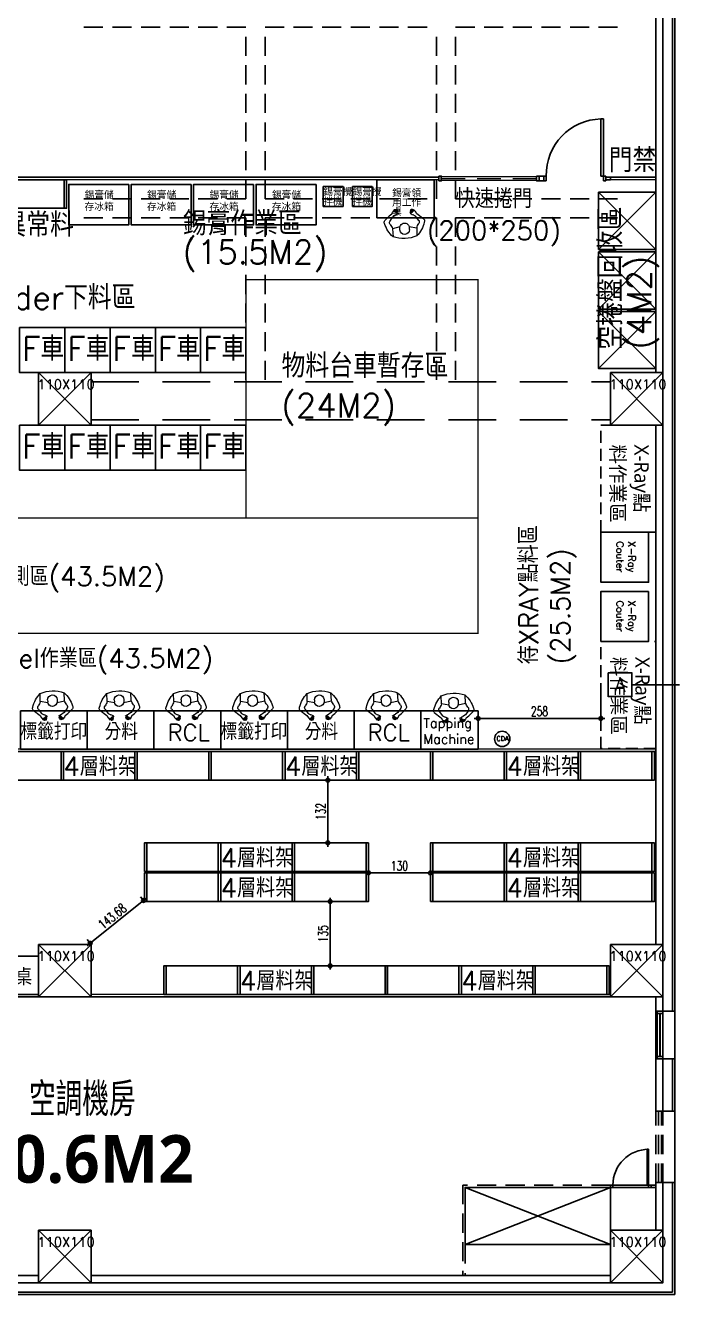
# Model space of a CAD drawing. Extents: x -80 to 56020, y 18240 to 42185.
# Drawn here: x 9117 to 10490, y 18920 to 21584 of the extents above; entities that cross this region are included whole.
import ezdxf
from ezdxf.enums import TextEntityAlignment as Align

# ---------------------------------------------------------------- set-up
doc = ezdxf.new("R2010")
doc.units = 0
doc.header["$LTSCALE"] = 200
for name, pattern in [('1', [0.375, 0.25, -0.125]), ('DASHED', [0.75, 0.5, -0.25]), ('HIDDEN', [0.3, 0.2, -0.1]), ('HIDDEN2', [0.1875, 0.125, -0.0625]), ('XFAB-L20$0$HIDDEN', [0.3, 0.2, -0.1])]:
    doc.linetypes.add(name, pattern=pattern)
for name, color, linetype in [('003线体&大型设备', 7, 'Continuous'), ('DW', 3, 'Continuous'), ('Mirle', 7, 'Continuous'), ('TEXT', 3, 'Continuous'), ('XFAB-L20$0$4', 4, 'Continuous'), ('XFAB-L20$0$8', 8, 'Continuous'), ('XFAB-L20$0$COL', 1, 'Continuous'), ('XFAB-L20$0$DOR', 4, 'Continuous'), ('XFAB-L20$0$HID', 5, 'XFAB-L20$0$HIDDEN'), ('XFAB-L20$0$OPEN', 8, 'Continuous'), ('XFAB-L20$0$RM-MARK-INT', 12, 'Continuous'), ('XFAB-L20$0$WALL-C', 6, 'Continuous'), ('XFAB-L20$0$WALL-CR', 5, 'XFAB-L20$0$HIDDEN'), ('XFAB-L20$0$WALL-P', 3, 'Continuous'), ('XFAB-L20$0$WIN', 12, 'Continuous'), ('XFAB-L20$0$WIN-S', 4, 'Continuous'), ('XFAB-L20$0$防火時效', 15, 'Continuous'), ('新設門', 3, '00160'), ('梁柱', 7, 'Continuous'), ('緯穎新設隔間', 151, 'Continuous'), ('緯穎生產設備', 7, 'Continuous')]:
    doc.layers.add(name, color=color, linetype=linetype)
doc.layers.add('2', color=2, linetype='Continuous', lineweight=9)
doc.styles.add('AEH', font='SIMPLEX', dxfattribs={"bigfont": 'CHINESET.shx'})
doc.styles.add('C1', font='SIMPLEX.shx', dxfattribs={"bigfont": 'CHINESET.shx'})
doc.styles.add('CCAD', font='TXT', dxfattribs={"bigfont": 'CCAD'})
doc.styles.add('DIM', font='simplex.shx', dxfattribs={"bigfont": 'chineset.shx'})
doc.styles.add('SIMPLEX', font='SIMPLEX.shx', dxfattribs={"width": 0.7})
doc.styles.add('XFAB-L20$0$CHINA', font='simplex.shx', dxfattribs={"width": 0.75, "bigfont": 'chineset.shx'})
doc.styles.add('XFAB-L20$0$Standard', font='txt.shx', dxfattribs={"bigfont": 'chineset.shx'})
doc.linetypes.add('00160', pattern='A,0.05,[5,Hcad2000.shx,S=1,R=0,X=0,Y=-0.5],1.45', length=1.5)
doc.dimstyles.new('CIRM', dxfattribs={"dimtxt": 20, "dimasz": 8, "dimexe": 10, "dimexo": 0, "dimgap": 5, "dimtad": 1, "dimdsep": 46, "dimtxsty": 'SIMPLEX', "dimblk": 'CIR', "dimcen": 10, "dimdle": 10, "dimclrt": 2, "dimazin": 0, "dimtfac": 1, "dimtix": 1, "dimtmove": 2, "dimatfit": 3, "dimldrblk": 'CIR', "dimfxl": 1, "dimtolj": 1, "dimarcsym": 0})

# ---------------------------------------------------------------- blocks, each defined once
blk = doc.blocks.new('XFAB-L20$0$C-110x110')
at = {"layer": 'Defpoints'}
for p, q in [((55, -55), (-55, 55)), ((-55, -55), (55, 55))]:
    blk.add_line(p, q, dxfattribs=at)
at = {"layer": 'XFAB-L20$0$COL'}
blk.add_lwpolyline([(-55, 55), (55, 55), (55, -55), (-55, -55)], close=True, dxfattribs=at)
at = {"layer": 'Defpoints', "style": 'XFAB-L20$0$CHINA'}
blk.add_text('110X110', height=20, dxfattribs=at).set_placement((-57.4, 30.5), align=Align.MIDDLE_LEFT)
blk = doc.blocks.new('XFAB-L20$0$door')
at = {"layer": 'XFAB-L20$0$DOR'}
blk.add_lwpolyline([(0, 1), (0.04, 1), (0.04, 0), (0, 0)], close=True, dxfattribs=at)
blk.add_arc((0, 0), 1, 0, 90, dxfattribs=at)
blk = doc.blocks.new('XFAB-L20$0$wall type-right')
at = {"layer": 'XFAB-L20$0$RM-MARK-INT'}
blk.add_line((-800, 0), (200, 0), dxfattribs=at)
blk.add_lwpolyline([(-1300, -247.5), (-1300, 247.5, -0.4142136), (-1297.5, 250), (-802.5, 250, -0.4142136), (-800, 247.5), (-800, -247.5, -0.4142136), (-802.5, -250), (-1297.5, -250, -0.4142136)], format="xyb", close=True, dxfattribs=at)
at = {"layer": 'XFAB-L20$0$RM-MARK-INT', "color": 6, "style": 'XFAB-L20$0$Standard', "text_generation_flag": 6}
blk.add_attdef('WALL-TYP', text='', height=300, rotation=180, dxfattribs=at).set_placement((-1050, 0), align=Align.MIDDLE_CENTER)
blk = doc.blocks.new('MAN')
at = {"layer": '2', "color": 0}
for p, q in [((60858.6, -155354.4, 0), (60870, -155368.7, 0)), ((60840.9, -155370.2, 0), (60823.9, -155370.6, 0)), ((60844.3, -155385.9, 0), (60840.9, -155370.2, 0)), ((60856.4, -155365, 0), (60865.7, -155371.6, 0)), ((60865.7, -155371.6, 0), (60868.6, -155376.9, 0)), ((60869.4, -155379, 0), (60868.6, -155376.9, 0)), ((60871.9, -155383.1, 0), (60869.5, -155379, 0)), ((60870, -155368.7, 0), (60875, -155371.5, 0)), ((60872.5, -155379.5, 0), (60873.6, -155382.6, 0)), ((60876.1, -155382.8, 0), (60872.6, -155379.1, 0)), ((60873.9, -155377.6, 0), (60877.1, -155381.8, 0)), ((60878.4, -155381.8, 0), (60874, -155377.4, 0)), ((60875, -155371.5, 0), (60879.1, -155374.9, 0)), ((60879.3, -155379.1, 0), (60875.1, -155376.2, 0)), ((60875.1, -155376.2, 0), (60879.5, -155380.9, 0)), ((60875.9, -155374.1, 0), (60875.7, -155374.4, 0)), ((60875.7, -155374.4, 0), (60879.9, -155377.8, 0)), ((60879, -155375.5, 0), (60875.9, -155374.1, 0)), ((60879.8, -155379.2, 0), (60878.6, -155378.7, 0)), ((60879.1, -155374.9, 0), (60879.1, -155375.6, 0)), ((60879.1, -155375.6, 0), (60879.1, -155375.6, 0)), ((60879.5, -155380.9, 0), (60879.4, -155381.6, 0)), ((60880.4, -155378.8, 0), (60879.8, -155379.2, 0)), ((60879.9, -155377.5, 0), (60880.4, -155378.8, 0)), ((60837.9, -155385.6, 0), (60841.8, -155385.6, 0)), ((60837.9, -155405.6, 0), (60841.8, -155405.6, 0)), ((60844.3, -155405.3, 0), (60840.9, -155421, 0)), ((60872.3, -155383.2, 0), (60871.8, -155383.1, 0)), ((60873.6, -155382.6, 0), (60872.3, -155383.4, 0)), ((60876.9, -155382.7, 0), (60876.1, -155382.8, 0)), ((60877.1, -155381.8, 0), (60876.9, -155382.7, 0)), ((60879.4, -155381.6, 0), (60878.8, -155381.8, 0)), ((60840.9, -155421, 0), (60823.9, -155420.6, 0)), ((60856.4, -155426.2, 0), (60865.7, -155419.6, 0)), ((60858.6, -155436.8, 0), (60867.7, -155426.9, 0)), ((60865.7, -155419.6, 0), (60868.6, -155414.3, 0)), ((60871.6, -155421.3, 0), (60867.7, -155426.9, 0)), ((60869.4, -155412.2, 0), (60868.6, -155414.3, 0)), ((60871.9, -155408.1, 0), (60869.5, -155412.2, 0)), ((60871.6, -155421.3, 0), (60875, -155419.7, 0)), ((60872.3, -155408, 0), (60871.8, -155408.1, 0)), ((60873.6, -155408.6, 0), (60872.3, -155407.8, 0)), ((60872.5, -155411.8, 0), (60873.6, -155408.6, 0)), ((60876.1, -155408.4, 0), (60872.6, -155412.1, 0)), ((60873.9, -155413.6, 0), (60877.1, -155409.5, 0)), ((60878.4, -155409.4, 0), (60874, -155413.8, 0)), ((60875, -155419.7, 0), (60879.1, -155416.3, 0)), ((60875.1, -155415.1, 0), (60879.5, -155410.3, 0)), ((60879.3, -155412.1, 0), (60875.1, -155415.1, 0)), ((60875.7, -155416.8, 0), (60879.9, -155413.4, 0)), ((60875.9, -155417.1, 0), (60875.7, -155416.8, 0)), ((60879, -155415.7, 0), (60875.9, -155417.1, 0)), ((60876.9, -155408.5, 0), (60876.1, -155408.4, 0)), ((60877.1, -155409.5, 0), (60876.9, -155408.5, 0)), ((60879.8, -155412, 0), (60878.6, -155412.5, 0)), ((60879.4, -155409.6, 0), (60878.8, -155409.4, 0)), ((60879.1, -155415.7, 0), (60879.1, -155415.7, 0)), ((60879.1, -155416.3, 0), (60879.1, -155415.7, 0)), ((60879.5, -155410.3, 0), (60879.4, -155409.6, 0)), ((60880.4, -155412.4, 0), (60879.8, -155412, 0)), ((60879.9, -155413.7, 0), (60880.4, -155412.4, 0))]:
    blk.add_line(p, q, dxfattribs=at)
for centre, radius, start, end in [((60868.2, -155413.2, 0), 61.4, 105.1858, 136.0975), ((60854.9, -155359.2, 0), 6, 52.8107, 118.216), ((60887.7, -155395.6, 0), 68.5, 158.5887, 201.4113), ((60832.3, -155342.5, 0), 29, 287.1051, 307.0444), ((60853.6, -155370.3, 0), 6, 61.666, 128.6143), ((60837.9, -155395.6, 0), 10, 90, 270), ((60841.8, -155395.6, 0), 10, 270, 90), ((60868.2, -155378, 0), 61.4, 223.9025, 254.8142), ((60832.3, -155448.7, 0), 29, 52.9556, 72.8949), ((60853.6, -155420.9, 0), 6, 231.3857, 298.334), ((60854.9, -155432, 0), 6, 241.784, 307.1893)]:
    blk.add_arc(centre, radius, start, end, dxfattribs=at)
blk = doc.blocks.new('CIR')
at = {"color": 0}
blk.add_line((1, 0), (-1, 0), dxfattribs=at)
at = {"color": 3}
blk.add_circle((0, 0), 0.5, dxfattribs=at)
blk = doc.blocks.new('*D171')
at = {"color": 0, "lineweight": -2, "transparency": 16777216}
for p, q in [((10325, 20178.4), (10325, 20119.3)), ((10067, 20145), (10067, 20119.3)), ((10317, 20129.3), (10075, 20129.3))]:
    blk.add_line(p, q, dxfattribs=at)
at = {"layer": 'Defpoints', "color": 0, "transparency": 16777216}
for p in [(10325, 20178.4), (10067, 20145), (10067, 20129.3)]:
    blk.add_point(p, dxfattribs=at)
at = {"color": 0, "lineweight": -2, "transparency": 16777216, "xscale": 8, "yscale": 8, "zscale": 8, "rotation": 180}
blk.add_blockref('CIR', (10067, 20129.3), dxfattribs=at)
at = {"color": 0, "lineweight": -2, "transparency": 16777216, "xscale": 8, "yscale": 8, "zscale": 8}
blk.add_blockref('CIR', (10325, 20129.3), dxfattribs=at)
at = {"color": 2, "transparency": 16777216, "insert": (10196, 20144.3), "char_height": 20, "attachment_point": 5, "style": 'SIMPLEX'}
blk.add_mtext('\\A1;258', dxfattribs=at)
blk = doc.blocks.new('A$C7219ca4d')
at = {"layer": '緯穎新設隔間'}
for p, q in [((2.5, 140), (2.5, 130)), ((7.5, 140), (2.5, 140)), ((7.5, 140), (7.5, 130)), ((0, 130), (0, 125)), ((10, 130), (0, 130)), ((0, 125), (10, 125)), ((7.5, 130), (2.5, 130)), ((10, 125), (10, 130)), ((10, 125), (10, 120)), ((130, 125), (10, 125)), ((10, 120), (130, 120)), ((130, 120), (130, 125)), ((0, 5), (0, 0)), ((10, 5), (0, 5)), ((0, 0), (10, 0)), ((7.5, 5), (2.5, 5)), ((10, 0), (10, 5))]:
    blk.add_line(p, q, dxfattribs=at)
blk.add_arc((12.5, 122.5), 117.5, 268.7811, 358.7811, dxfattribs=at)
blk = doc.blocks.new('*D240')
at = {"layer": 'Defpoints', "color": 0, "transparency": 16777216}
for p in [(9837, 19838), (9967, 19838), (9837, 19805)]:
    blk.add_point(p, dxfattribs=at)
at = {"layer": '緯穎生產設備', "color": 0, "lineweight": -2, "transparency": 16777216}
for p, q in [((9837, 19838), (9837, 19795)), ((9967, 19838), (9967, 19795)), ((9959, 19805), (9845, 19805))]:
    blk.add_line(p, q, dxfattribs=at)
at = {"layer": '緯穎生產設備', "color": 0, "lineweight": -2, "transparency": 16777216, "xscale": 8, "yscale": 8, "zscale": 8, "rotation": 180}
blk.add_blockref('CIR', (9837, 19805), dxfattribs=at)
at = {"layer": '緯穎生產設備', "color": 0, "lineweight": -2, "transparency": 16777216, "xscale": 8, "yscale": 8, "zscale": 8}
blk.add_blockref('CIR', (9967, 19805), dxfattribs=at)
at = {"layer": '緯穎生產設備', "color": 2, "transparency": 16777216, "insert": (9902, 19820), "char_height": 20, "attachment_point": 5, "style": 'SIMPLEX'}
blk.add_mtext('\\A1;130', dxfattribs=at)
blk = doc.blocks.new('*D241')
at = {"layer": 'Defpoints', "color": 0, "transparency": 16777216}
for p in [(9365.1, 19747.3), (9367, 19745), (9255, 19655)]:
    blk.add_point(p, dxfattribs=at)
at = {"layer": '緯穎生產設備', "color": 0, "lineweight": -2, "transparency": 16777216}
for p, q in [((9259.4, 19662.3), (9358.9, 19742.3)), ((9367, 19745), (9358.9, 19755.1)), ((9255, 19655), (9246.9, 19665.1))]:
    blk.add_line(p, q, dxfattribs=at)
at = {"layer": '緯穎生產設備', "color": 0, "lineweight": -2, "transparency": 16777216, "xscale": 8, "yscale": 8, "zscale": 8}
for p, rotation in [((9365.1, 19747.3), 38.78514893093444), ((9253.1, 19657.3), 218.7851489309344)]:
    blk.add_blockref('CIR', p, dxfattribs=dict(at, rotation=rotation))
at = {"layer": '緯穎生產設備', "color": 2, "transparency": 16777216, "insert": (9299.7, 19714), "char_height": 20, "attachment_point": 5, "rotation": 38.7851, "style": 'SIMPLEX'}
blk.add_mtext('\\A1;143.68', dxfattribs=at)
blk = doc.blocks.new('*D243')
at = {"layer": 'Defpoints', "color": 0, "transparency": 16777216}
for p in [(9752, 20000), (9757, 20000), (9757, 19868)]:
    blk.add_point(p, dxfattribs=at)
at = {"layer": '緯穎生產設備', "color": 0, "lineweight": -2, "transparency": 16777216}
for p, q in [((9757, 20000), (9742, 20000)), ((9752, 19876), (9752, 19992)), ((9757, 19868), (9742, 19868))]:
    blk.add_line(p, q, dxfattribs=at)
at = {"layer": '緯穎生產設備', "color": 0, "lineweight": -2, "transparency": 16777216, "xscale": 8, "yscale": 8, "zscale": 8}
for p, rotation in [((9752, 20000), 90), ((9752, 19868), 270)]:
    blk.add_blockref('CIR', p, dxfattribs=dict(at, rotation=rotation))
at = {"layer": '緯穎生產設備', "color": 2, "transparency": 16777216, "insert": (9737, 19934), "char_height": 20, "attachment_point": 5, "rotation": 90, "style": 'SIMPLEX'}
blk.add_mtext('\\A1;132', dxfattribs=at)
blk = doc.blocks.new('*D247')
at = {"layer": 'Defpoints', "color": 0, "transparency": 16777216}
for p in [(9757, 19745), (9757, 19610), (9757, 19610)]:
    blk.add_point(p, dxfattribs=at)
at = {"layer": '緯穎新設隔間', "color": 0, "lineweight": -2, "transparency": 16777216}
for p, q in [((9757, 19745), (9767, 19745)), ((9757, 19737), (9757, 19618)), ((9757, 19610), (9767, 19610))]:
    blk.add_line(p, q, dxfattribs=at)
at = {"layer": '緯穎新設隔間', "color": 0, "lineweight": -2, "transparency": 16777216, "xscale": 8, "yscale": 8, "zscale": 8}
for p, rotation in [((9757, 19745), 90), ((9757, 19610), 270)]:
    blk.add_blockref('CIR', p, dxfattribs=dict(at, rotation=rotation))
at = {"layer": '緯穎新設隔間', "color": 2, "transparency": 16777216, "insert": (9742, 19677.5), "char_height": 20, "attachment_point": 5, "rotation": 90, "style": 'SIMPLEX'}
blk.add_mtext('\\A1;135', dxfattribs=at)

msp = doc.modelspace()

# ---------------------------------------------------------------- linework, layer by layer
for p, q in [((10440, 21108.513), (10320, 20988.513)), ((10320, 21108.513), (10440, 20988.513))]:
    msp.add_line(p, q)
at = {"color": 5}
msp.add_lwpolyline([(10440, 21108.513), (10440, 20988.513), (10320, 20988.513), (10320, 21108.513)], close=True, dxfattribs=at)
at = {"layer": '003线体&大型设备', "color": 4}
for points in [[(9041.996, 20000), (9191.996, 20000), (9191.996, 20060), (9041.996, 20060)], [(9191.996, 20000), (9196.996, 20000), (9196.996, 20060), (9191.996, 20060)], [(9196.996, 20000), (9346.996, 20000), (9346.996, 20060), (9196.996, 20060)], [(9346.996, 20000), (9351.996, 20000), (9351.996, 20060), (9346.996, 20060)], [(9351.997, 20000), (9501.997, 20000), (9501.997, 20060), (9351.997, 20060)], [(9501.997, 20000), (9506.997, 20000), (9506.997, 20060), (9501.997, 20060)], [(9506.997, 20000), (9656.997, 20000), (9656.997, 20060), (9506.997, 20060)], [(9656.997, 20000), (9661.997, 20000), (9661.997, 20060), (9656.997, 20060)], [(9661.998, 20000), (9811.998, 20000), (9811.998, 20060), (9661.998, 20060)], [(9811.998, 20000), (9816.998, 20000), (9816.998, 20060), (9811.998, 20060)], [(9816.999, 20000), (9966.999, 20000), (9966.999, 20060), (9816.999, 20060)], [(9966.999, 20000), (9971.999, 20000), (9971.999, 20060), (9966.999, 20060)], [(9971.999, 20000), (10121.999, 20000), (10121.999, 20060), (9971.999, 20060)], [(10121.999, 20000), (10126.999, 20000), (10126.999, 20060), (10121.999, 20060)], [(10126.999, 20000), (10276.999, 20000), (10276.999, 20060), (10126.999, 20060)], [(10276.999, 20000), (10281.999, 20000), (10281.999, 20060), (10276.999, 20060)], [(10282, 20000), (10432, 20000), (10432, 20060), (10282, 20060)], [(10432, 20000), (10437, 20000), (10437, 20060), (10432, 20060)], [(10432, 20000), (10437, 20000), (10437, 20060), (10432, 20060)], [(9366.997, 19808), (9371.997, 19808), (9371.997, 19868), (9366.997, 19868)], [(9371.997, 19808), (9521.997, 19808), (9521.997, 19868), (9371.997, 19868)], [(9521.997, 19808), (9526.997, 19808), (9526.997, 19868), (9521.997, 19868)], [(9526.998, 19808), (9676.998, 19808), (9676.998, 19868), (9526.998, 19868)], [(9676.998, 19808), (9681.998, 19808), (9681.998, 19868), (9676.998, 19868)], [(9681.999, 19808), (9831.999, 19808), (9831.999, 19868), (9681.999, 19868)], [(9831.999, 19808), (9836.999, 19808), (9836.999, 19868), (9831.999, 19868)], [(9831.999, 19808), (9836.999, 19808), (9836.999, 19868), (9831.999, 19868)], [(9966.999, 19808), (9971.999, 19808), (9971.999, 19868), (9966.999, 19868)], [(9971.999, 19808), (10121.999, 19808), (10121.999, 19868), (9971.999, 19868)], [(10121.999, 19808), (10126.999, 19808), (10126.999, 19868), (10121.999, 19868)], [(10126.999, 19808), (10276.999, 19808), (10276.999, 19868), (10126.999, 19868)], [(10276.999, 19808), (10281.999, 19808), (10281.999, 19868), (10276.999, 19868)], [(10282, 19808), (10432, 19808), (10432, 19868), (10282, 19868)], [(10432, 19808), (10437, 19808), (10437, 19868), (10432, 19868)], [(10432, 19808), (10437, 19808), (10437, 19868), (10432, 19868)], [(9366.997, 19745), (9371.997, 19745), (9371.997, 19805), (9366.997, 19805)], [(9371.997, 19745), (9521.997, 19745), (9521.997, 19805), (9371.997, 19805)], [(9521.997, 19745), (9526.997, 19745), (9526.997, 19805), (9521.997, 19805)], [(9526.998, 19745), (9676.998, 19745), (9676.998, 19805), (9526.998, 19805)], [(9676.998, 19745), (9681.998, 19745), (9681.998, 19805), (9676.998, 19805)], [(9681.999, 19745), (9831.999, 19745), (9831.999, 19805), (9681.999, 19805)], [(9831.999, 19745), (9836.999, 19745), (9836.999, 19805), (9831.999, 19805)], [(9831.999, 19745), (9836.999, 19745), (9836.999, 19805), (9831.999, 19805)], [(9966.999, 19745), (9971.999, 19745), (9971.999, 19805), (9966.999, 19805)], [(9971.999, 19745), (10121.999, 19745), (10121.999, 19805), (9971.999, 19805)], [(10121.999, 19745), (10126.999, 19745), (10126.999, 19805), (10121.999, 19805)], [(10126.999, 19745), (10276.999, 19745), (10276.999, 19805), (10126.999, 19805)], [(10276.999, 19745), (10281.999, 19745), (10281.999, 19805), (10276.999, 19805)], [(10282, 19745), (10432, 19745), (10432, 19805), (10282, 19805)], [(10432, 19745), (10437, 19745), (10437, 19805), (10432, 19805)], [(10432, 19745), (10437, 19745), (10437, 19805), (10432, 19805)], [(9407.603, 19550.001), (9412.603, 19550.001), (9412.603, 19610.001), (9407.603, 19610.001)], [(9412.603, 19550.001), (9562.603, 19550.001), (9562.603, 19610.001), (9412.603, 19610.001)], [(9562.603, 19550.001), (9567.603, 19550.001), (9567.603, 19610.001), (9562.603, 19610.001)], [(9567.604, 19550), (9717.604, 19550), (9717.604, 19610), (9567.604, 19610)], [(9717.604, 19550), (9722.604, 19550), (9722.604, 19610), (9717.604, 19610)], [(9722.605, 19550), (9872.605, 19550), (9872.605, 19610), (9722.605, 19610)], [(9871.999, 19550), (9876.999, 19550), (9876.999, 19610), (9871.999, 19610)], [(9876.999, 19550), (10026.999, 19550), (10026.999, 19610), (9876.999, 19610)], [(10026.999, 19550), (10031.999, 19550), (10031.999, 19610), (10026.999, 19610)], [(10031.999, 19550), (10181.999, 19550), (10181.999, 19610), (10031.999, 19610)], [(10181.999, 19550), (10186.999, 19550), (10186.999, 19610), (10181.999, 19610)], [(10187, 19550), (10337, 19550), (10337, 19610), (10187, 19610)], [(10337, 19550), (10342, 19550), (10342, 19610), (10337, 19610)], [(10337, 19550), (10342, 19550), (10342, 19610), (10337, 19610)]]:
    msp.add_lwpolyline(points, close=True, dxfattribs=at)
at = {"layer": 'DW', "color": 0, "lineweight": 9, "extrusion": (0, 0, -1)}
for p, q in [((10440, 21463.065), (10440, 21533.065)), ((10440, 21324.973), (10440, 21394.973)), ((10440, 21152.812), (10440, 21222.812)), ((10440, 20978.513), (10440, 21048.513))]:
    msp.add_line(p, q, dxfattribs=at)
at = {"layer": 'XFAB-L20$0$4'}
for p, q in [((10448.5, 19510), (10448.5, 19420)), ((10449.5, 19510), (10449.5, 19420))]:
    msp.add_line(p, q, dxfattribs=at)
at = {"layer": 'XFAB-L20$0$8'}
for p, q in [((10440, 19515), (10440, 19415)), ((10480, 19415), (10480, 19515)), ((10480, 19155), (10480, 19305))]:
    msp.add_line(p, q, dxfattribs=at)
at = {"layer": 'XFAB-L20$0$8', "linetype": 'ByBlock'}
for p, q in [((10425, 19150), (10350, 19150)), ((10350, 19145), (10425, 19145))]:
    msp.add_line(p, q, dxfattribs=at)
at = {"layer": 'XFAB-L20$0$DOR', "linetype": 'ByBlock'}
for points in [[(10345, 19145), (10350, 19145), (10350, 19150), (10345, 19150)], [(10430, 19145), (10425, 19145), (10425, 19150), (10430, 19150)]]:
    msp.add_lwpolyline(points, dxfattribs=at)
at = {"layer": 'XFAB-L20$0$HID'}
for p, q in [((10440, 19155), (10440, 19305)), ((10446, 19155), (10446, 19305)), ((10452, 19155), (10452, 19305)), ((10455, 19155), (10455, 19305))]:
    msp.add_line(p, q, dxfattribs=at)
at = {"layer": 'XFAB-L20$0$OPEN'}
for p, q in [((10040, 19025), (10345, 19145)), ((10040, 19145), (10345, 19025))]:
    msp.add_line(p, q, dxfattribs=at)
msp.add_lwpolyline([(10040, 19025), (10345, 19025), (10345, 19145), (10040, 19145)], close=True, dxfattribs=at)
at = {"layer": 'XFAB-L20$0$WALL-C'}
for p, q in [((10480, 26055), (10480, 19515)), ((10475, 26050), (10475, 19515)), ((10455, 19515), (10480, 19515)), ((10455, 19415), (10480, 19415)), ((10475, 19415), (10475, 19305)), ((10480, 19415), (10480, 19305)), ((10455, 19305), (10480, 19305)), ((10455, 19155), (10480, 19155)), ((10475, 19155), (10475, 18925)), ((10480, 19155), (10480, 18920)), ((10480, 18920), (7900, 18920)), ((10475, 18925), (7905, 18925))]:
    msp.add_line(p, q, dxfattribs=at)
at = {"layer": 'XFAB-L20$0$WALL-CR'}
for p, q in [((10345, 19150), (10035, 19150)), ((10035, 19150), (10035, 18960)), ((10345, 19145), (10040, 19145)), ((10040, 19145), (10040, 18960))]:
    msp.add_line(p, q, dxfattribs=at)
at = {"layer": 'XFAB-L20$0$WALL-CR', "linetype": 'Continuous'}
for p, q in [((10345, 19145), (10345, 19150)), ((10440, 19150), (10430, 19150)), ((10430, 19145), (10430, 19150)), ((10440, 19145), (10430, 19145))]:
    msp.add_line(p, q, dxfattribs=at)
at = {"layer": 'XFAB-L20$0$WALL-P'}
for p, q in [((10440, 20855), (10440, 21945)), ((10455, 20855), (10455, 21945)), ((10440, 19655), (10440, 20745)), ((10455, 19655), (10455, 20745)), ((10440, 19545), (10440, 19515)), ((10455, 19545), (10455, 19515)), ((10455, 19515), (10440, 19515)), ((10440, 19415), (10440, 19305)), ((10440, 19415), (10455, 19415)), ((10455, 19415), (10455, 19305)), ((10440, 19305), (10455, 19305)), ((10440, 19155), (10440, 19055)), ((10455, 19155), (10440, 19155)), ((10455, 19155), (10455, 19055)), ((9145, 18960), (8055, 18960)), ((9145, 18945), (8055, 18945)), ((10345, 18960), (9255, 18960)), ((10345, 18945), (9255, 18945))]:
    msp.add_line(p, q, dxfattribs=at)
at = {"layer": 'XFAB-L20$0$WIN', "linetype": 'ByBlock'}
for p, q in [((10443, 19510), (10443, 19420)), ((10455, 19420), (10455, 19510))]:
    msp.add_line(p, q, dxfattribs=at)
at = {"layer": 'XFAB-L20$0$WIN-S'}
for points in [[(10443, 19515), (10443, 19510), (10455, 19510), (10455, 19515)], [(10443, 19420), (10443, 19415), (10455, 19415), (10455, 19420)]]:
    msp.add_lwpolyline(points, close=True, dxfattribs=at)
at = {"layer": '新設門', "linetype": 'ByBlock', "lineweight": 20}
msp.add_lwpolyline([(10190, 21266.203), (9990, 21266.203), (9990, 21258.797), (10190, 21258.797)], close=True, dxfattribs=at)
at = {"layer": '新設門', "linetype": '1', "lineweight": 20}
msp.add_lwpolyline([(9990, 21262.5), (10190, 21262.5)], dxfattribs=at)
at = {"layer": '梁柱', "color": 9, "linetype": 'HIDDEN', "true_color": 0xd19cc7}
for p, q in [((9240, 21580), (9580, 21580)), ((9580, 21220), (9580, 21580)), ((9620, 21220), (9620, 21580)), ((9620, 21580), (9980, 21580)), ((9980, 21220), (9980, 21580)), ((10020, 21220), (10020, 21580)), ((10020, 21580), (10360, 21580)), ((9240, 21220), (9580, 21220)), ((9620, 21220), (9980, 21220)), ((10020, 21220), (10360, 21220)), ((9240, 21180), (9580, 21180)), ((9580, 20840), (9580, 21180)), ((9620, 21180), (9980, 21180)), ((9620, 20840), (9620, 21180)), ((9980, 20840), (9980, 21180)), ((10020, 20840), (10020, 21180)), ((10020, 21180), (10360, 21180))]:
    msp.add_line(p, q, dxfattribs=at)
at = {"layer": '梁柱', "color": 9, "linetype": 'DASHED', "true_color": 0xafd9aa}
for p, q in [((9255, 20835.919), (10345, 20835.919)), ((9255, 20755.919), (10345, 20755.919))]:
    msp.add_line(p, q, dxfattribs=at)
at = {"layer": '緯穎新設隔間', "color": 143, "true_color": 0x7aafdf}
for p, q in [((8563.717, 21265), (9985, 21265)), ((10345, 21265), (10440, 21265)), ((10440, 21264.261), (10440, 20855)), ((10440, 19545), (8055, 19545)), ((10440, 19545), (10440, 19545))]:
    msp.add_line(p, q, dxfattribs=at)
at = {"layer": '緯穎新設隔間'}
for p, q in [((9985, 21257.5), (9985, 21267.5)), ((10205, 21267.5), (10195, 21267.5)), ((10195, 21257.5), (10205, 21257.5))]:
    msp.add_line(p, q, dxfattribs=at)
at = {"layer": '緯穎新設隔間', "lineweight": 20}
for points in [[(9985, 21260), (8563.717, 21260)], [(10440, 21260), (10345, 21260)], [(10440, 20065), (7950, 20065)], [(10440, 20060), (7950, 20060)], [(9145, 19550), (8055, 19550)], [(10345, 19550), (9255, 19550)]]:
    msp.add_lwpolyline(points, dxfattribs=at)
at = {"layer": '緯穎新設隔間'}
msp.add_lwpolyline([(9985, 21257.5), (9990, 21257.5), (9990, 21267.5), (9985, 21267.5)], dxfattribs=at)
msp.add_lwpolyline([(10190, 21267.5), (10195, 21267.5), (10195, 21257.5), (10190, 21257.5)], close=True, dxfattribs=at)
at = {"layer": '緯穎新設隔間', "color": 143, "true_color": 0x7aafdf}
msp.add_lwpolyline([(10440, 20745), (10440, 19655)], dxfattribs=at)
at = {"layer": '緯穎新設隔間'}
msp.add_circle((10117.712, 20086.274), 16.086, dxfattribs=at)
at = {"layer": '緯穎生產設備'}
for p, q in [((10440, 21233.513), (10320, 21113.513)), ((10320, 21233.513), (10440, 21113.513)), ((10440, 20983.513), (10320, 20863.513)), ((10320, 20983.513), (10440, 20863.513))]:
    msp.add_line(p, q, dxfattribs=at)
at = {"layer": '緯穎生產設備', "color": 4}
for points in [[(9048.717, 21200), (9198.717, 21200), (9198.717, 21260), (9048.717, 21260)], [(9198.717, 21200), (9203.717, 21200), (9203.717, 21260), (9198.717, 21260)]]:
    msp.add_lwpolyline(points, close=True, dxfattribs=at)
at = {"layer": '緯穎生產設備'}
for points in [[(9975, 21260), (9855, 21260), (9855, 21180), (9975, 21180)], [(9783.703, 21245.5), (9742.203, 21245.5), (9742.203, 21204), (9783.703, 21204)], [(9845.203, 21245.5), (9803.703, 21245.5), (9803.703, 21204), (9845.203, 21204)], [(10425, 20520.25), (10425, 20415.25), (10325, 20415.25), (10325, 20520.25)], [(10425, 20395.75), (10425, 20290.75), (10325, 20290.75), (10325, 20395.75)], [(9107, 20065), (9247, 20065), (9247, 20145), (9107, 20145)], [(9247, 20065), (9387, 20065), (9387, 20145), (9247, 20145)], [(9387, 20065), (9527, 20065), (9527, 20145), (9387, 20145)], [(9527, 20065), (9667, 20065), (9667, 20145), (9527, 20145)], [(9667, 20065), (9807, 20065), (9807, 20145), (9667, 20145)], [(9807, 20065), (9947, 20065), (9947, 20145), (9807, 20145)], [(10067, 20145), (9947, 20145), (9947, 20065), (10067, 20065)], [(9005, 19550), (9145, 19550), (9145, 19630), (9005, 19630)]]:
    msp.add_lwpolyline(points, close=True, dxfattribs=at)
at = {"layer": '緯穎生產設備', "color": 5}
for points in [[(9334.203, 21250), (9208.203, 21250), (9208.203, 21165), (9334.203, 21165)], [(9465.203, 21250), (9339.203, 21250), (9339.203, 21165), (9465.203, 21165)], [(9596.203, 21250), (9470.203, 21250), (9470.203, 21165), (9596.203, 21165)], [(9727.203, 21250), (9601.203, 21250), (9601.203, 21165), (9727.203, 21165)], [(10440, 21233.513), (10440, 21113.513), (10320, 21113.513), (10320, 21233.513)], [(10440, 20983.513), (10440, 20863.513), (10320, 20863.513), (10320, 20983.513)]]:
    msp.add_lwpolyline(points, close=True, dxfattribs=at)
at = {"layer": '緯穎生產設備', "linetype": 'HIDDEN', "const_width": 3}
for points in [[(9580, 21050), (10067, 21050), (10067, 20550), (9580, 20550)], [(8267, 20550), (10067, 20550), (10067, 20308), (8267, 20308)]]:
    msp.add_lwpolyline(points, close=True, dxfattribs=at)
at = {"layer": '緯穎生產設備', "color": 215, "true_color": 0xa953a0}
for points in [[(9105, 20950), (9200, 20950), (9200, 20855), (9105, 20855)], [(9200, 20950), (9295, 20950), (9295, 20855), (9200, 20855)], [(9295, 20950), (9390, 20950), (9390, 20855), (9295, 20855)], [(9390, 20950), (9485, 20950), (9485, 20855), (9390, 20855)], [(9485, 20950), (9580, 20950), (9580, 20855), (9485, 20855)], [(9105, 20745), (9200, 20745), (9200, 20650), (9105, 20650)], [(9200, 20745), (9295, 20745), (9295, 20650), (9200, 20650)], [(9295, 20745), (9390, 20745), (9390, 20650), (9295, 20650)], [(9390, 20745), (9485, 20745), (9485, 20650), (9390, 20650)], [(9485, 20745), (9580, 20745), (9580, 20650), (9485, 20650)]]:
    msp.add_lwpolyline(points, close=True, dxfattribs=at)
at = {"layer": '緯穎生產設備', "color": 7, "linetype": 'HIDDEN2', "true_color": 0xffffff}
for points in [[(10440, 20520.25), (10325, 20520.25), (10325, 20745), (10440, 20745)], [(10440, 20066), (10325, 20066), (10325, 20290.75), (10440, 20290.75)]]:
    msp.add_lwpolyline(points, close=True, dxfattribs=at)

# ---------------------------------------------------------------- block references
at = {"layer": 'XFAB-L20$0$COL'}
for p in [(9200, 20800), (9200, 20800), (10400, 20800), (9200, 19600), (10400, 19600), (9200, 19000), (10400, 19000)]:
    msp.add_blockref('XFAB-L20$0$C-110x110', p, dxfattribs=at)
at = {"layer": 'XFAB-L20$0$DOR', "linetype": 'ByBlock', "xscale": -75, "yscale": 75, "zscale": 75}
msp.add_blockref('XFAB-L20$0$door', (10425, 19150), dxfattribs=at)
at = {"layer": 'XFAB-L20$0$防火時效', "xscale": 0.09999999999854481, "yscale": 0.09999999999854481, "zscale": 0.09999999999854481}
msp.add_blockref('XFAB-L20$0$wall type-right', (10470, 20200), dxfattribs=at).add_auto_attribs({'WALL-TYP': 'A'})
at = {"layer": '緯穎新設隔間', "xscale": -1, "rotation": 270}
msp.add_blockref('A$C7219ca4d', (10205, 21257.5), dxfattribs=at)
at = {"layer": '緯穎生產設備', "color": 0, "linetype": 'ByBlock', "lineweight": 20, "xscale": -1}
for p, rotation in [((167425.674, -33970.609, 0), 272.0916699448607), ((-148338.715, 75294.137, 0), 92.09166994486064), ((-148198.715, 75294.137, 0), 92.09166994486064), ((-148058.715, 75294.137, 0), 92.09166994486064), ((-147918.715, 75294.137, 0), 92.09166994486064), ((-147778.715, 75294.137, 0), 92.09166994486064), ((-147638.715, 75294.137, 0), 92.09166994486064), ((-147497.078, 75289.285, 0), 92.09166994486057)]:
    msp.add_blockref('MAN', p, dxfattribs=dict(at, rotation=rotation))

# ---------------------------------------------------------------- texts
at = {"color": 3, "insert": (9924.762, 21240.194), "char_height": 40, "attachment_point": 1, "style": 'DIM'}
msp.add_mtext_dynamic_manual_height_columns('\\pxqc;{\\C6;快速捲門\\P(200*250)}', width=350.82918, gutter_width=189.286, heights=[170.755], dxfattribs=at)
at = {"color": 2, "true_color": 0xf1eb1f, "char_height": 50, "attachment_point": 1, "line_spacing_factor": 0.72, "style": 'DIM'}
for s, width, heights, insert in [('空白Label料架及異常料件待判區(13M2)', 581.04038, [139.577], (8645.441, 21190.464)), ('錫膏作業區(15.5M2)', 326.98699, [164.596], (9447.195, 21193.253))]:
    msp.add_mtext_dynamic_manual_height_columns(s, width=width, gutter_width=150, heights=heights, dxfattribs=dict(at, insert=insert))
at = {"color": 2, "true_color": 0xf1eb1f, "insert": (10320, 20903.324), "char_height": 50, "attachment_point": 1, "rotation": 90, "line_spacing_factor": 0.72, "style": 'DIM'}
msp.add_mtext_dynamic_manual_height_columns('空捲盤回收區(4M2)', width=326.98699, gutter_width=150, heights=[164.596], dxfattribs=at)
at = {"color": 2, "true_color": 0xf1eb1f, "attachment_point": 1, "style": 'DIM'}
for s, width, heights, insert, char_height in [('{\\C3;Feeder下料區}', 416.63095, [37.806], (8975.472, 21037.673), 50), ('物料台車暫存區(24M2)', 359.72439, [179.824], (9654.732, 20894.28), 50), ('待RCL量測區(43.5M2)', 534.40975, [70.227], (8904.949, 20447.407), 40), ('下線料/Re-label作業區(43.5M2)', 837.59965, [61.046], (8754.764, 20275.411), 40)]:
    msp.add_mtext_dynamic_manual_height_columns(s, width=width, gutter_width=150, heights=heights, dxfattribs=dict(at, insert=insert, char_height=char_height))
at = {"color": 2, "true_color": 0xf1eb1f, "insert": (10153.113, 20242.962), "char_height": 40, "attachment_point": 1, "rotation": 90, "style": 'DIM'}
msp.add_mtext_dynamic_manual_height_columns('待XRAY點料區(25.5M2)', width=330.75184, gutter_width=150, heights=[158.98], dxfattribs=at)
at = {"attachment_point": 1, "style": 'C1'}
for s, width, heights, insert, char_height in [('4層料架', 161.39535, [46.232], (9196.996, 20048.5), 40), ('4層料架', 161.39535, [46.232], (9661.997, 20048.5), 40), ('4層料架', 161.39535, [46.232], (10126.999, 20048.5), 40), ('4層料架', 161.39535, [46.232], (9526.997, 19856.5), 40), ('4層料架', 161.39535, [46.232], (10126.999, 19856.5), 40), ('4層料架', 161.39535, [46.232], (9526.997, 19793.5), 40), ('4層料架', 161.39535, [46.232], (10126.999, 19793.5), 40), ('4層料架', 161.39535, [46.232], (9567.603, 19598.501), 40), ('4層料架', 161.39535, [46.232], (10031.999, 19598.5), 40), ('{\\fMicrosoft JhengHei|b1|i0|c136|p34;\\C61;\\c10088173;130.6M2}', 594.1093, [160.238], (8937.92, 19254.788), 100)]:
    msp.add_mtext_dynamic_manual_height_columns(s, width=width, gutter_width=1069.173, heights=heights, dxfattribs=dict(at, insert=insert, char_height=char_height))
at = {"layer": 'Mirle', "color": 7, "linetype": 'ByBlock', "lineweight": 20, "insert": (9241.329, 21236.165, 0), "char_height": 15, "width": 73.65319, "attachment_point": 1, "style": 'CCAD'}
msp.add_mtext('{\\fNSimSun|b0|i0|c136|p34;錫膏儲存冰箱}', dxfattribs=at)
at = {"layer": 'TEXT', "color": 3, "lineweight": 20, "style": 'AEH', "width": 0.8}
msp.add_text('空調機房', height=70, dxfattribs=at).set_placement((9124.622, 19294.788))
at = {"layer": '緯穎新設隔間', "attachment_point": 1, "style": 'DIM'}
for s, width, heights, insert, char_height in [('{\\C3;門禁}', 115.06919, [57.032], (10341.186, 21325.704), 50), ('CDA', 34.07531, [9.067], (10105.582, 20092.081), 10)]:
    msp.add_mtext_dynamic_manual_height_columns(s, width=width, gutter_width=150, heights=heights, dxfattribs=dict(at, insert=insert, char_height=char_height))
at = {"layer": '緯穎生產設備', "color": 7, "linetype": 'ByBlock', "lineweight": 20, "char_height": 15, "width": 73.65319, "attachment_point": 1, "style": 'CCAD'}
for insert in [(9372.329, 21236.165, 0), (9503.329, 21236.165, 0), (9634.329, 21236.165, 0)]:
    msp.add_mtext('{\\fNSimSun|b0|i0|c136|p34;錫膏儲存冰箱}', dxfattribs=dict(at, insert=insert))
at = {"layer": '緯穎生產設備', "char_height": 15, "attachment_point": 1, "line_spacing_factor": 0.8, "style": 'C1'}
for s, insert in [('錫膏攪拌機', (9742.203, 21240.99)), ('錫膏攪拌機', (9803.703, 21240.99)), ('錫膏領用工作桌', (9886.793, 21238.628))]:
    msp.add_mtext_dynamic_manual_height_columns(s, width=66.99976, gutter_width=106.917, heights=[0], dxfattribs=dict(at, insert=insert))
at = {"layer": '緯穎生產設備', "color": 7, "true_color": 0xffffff, "char_height": 50, "attachment_point": 1, "style": 'DIM'}
for insert in [(9110.087, 20930.041), (9205.087, 20930.041), (9300.087, 20930.041), (9395.087, 20930.041), (9490.087, 20930.041), (9110.087, 20725.041), (9205.087, 20725.041), (9300.087, 20725.041), (9395.087, 20725.041), (9490.087, 20725.041)]:
    msp.add_mtext_dynamic_manual_height_columns('F車', width=98.65461, gutter_width=150, heights=[0], dxfattribs=dict(at, insert=insert))
at = {"layer": '緯穎生產設備', "attachment_point": 1, "rotation": 270, "style": 'C1'}
for s, width, gutter_width, heights, insert, char_height in [('{\\fMicrosoft JhengHei|b0|i0|c136|p34;X-Ray點料作業區}', 171.29098, 1088.016, [110.558], (10425.331, 20704.17), 30), ('X-Ray\\PCouter', 4.79998, 106.917, [0], (10397.255, 20500.981), 15), ('X-Ray\\PCouter', 4.79998, 106.917, [0], (10397.255, 20376.482), 15), ('{\\fMicrosoft JhengHei|b0|i0|c136|p34;X-Ray點料作業區}', 171.29098, 1088.016, [110.558], (10427.197, 20258.501), 30)]:
    msp.add_mtext_dynamic_manual_height_columns(s, width=width, gutter_width=gutter_width, heights=heights, dxfattribs=dict(at, insert=insert, char_height=char_height))
at = {"layer": '緯穎生產設備', "attachment_point": 1, "style": 'C1'}
for s, width, heights, insert, char_height in [('標籤打印', 149.31694, [30.539], (9107, 20119.218), 35), ('分料', 106.85926, [0], (9283.405, 20119.063), 35), ('RCL', 106.85926, [0], (9415.571, 20117.044), 35), ('標籤打印', 149.31694, [30.539], (9527, 20119.218), 35), ('分料', 106.85926, [0], (9703.405, 20119.063), 35), ('RCL', 106.85926, [0], (9835.571, 20117.044), 35), ('Tapping\\PMachine', 120.83176, [56.748], (9952.209, 20129.334), 20), ('工作桌', 106.85926, [0], (9026.415, 19604.063), 35)]:
    msp.add_mtext_dynamic_manual_height_columns(s, width=width, gutter_width=1069.173, heights=heights, dxfattribs=dict(at, insert=insert, char_height=char_height))

# ---------------------------------------------------------------- dimensions: what is measured, and where the dimension line sits
at = {"color": 2, "true_color": 0xf1eb1f}
dim = msp.add_linear_dim(base=(10067, 20129.35), p1=(10325, 20178.375), p2=(10067, 20145), dimstyle='CIRM', dxfattribs=at)
dim.commit()
dim.dimension.update_dxf_attribs({"geometry": '*D171', "text_midpoint": (10196, 20144.35)})
at = {"layer": '緯穎新設隔間'}
dim = msp.add_linear_dim(base=(9756.999, 19610), p1=(9756.999, 19745), p2=(9756.999, 19610), angle=90, dimstyle='CIRM', dxfattribs=at)
dim.commit()
dim.dimension.update_dxf_attribs({"geometry": '*D247', "text_midpoint": (9741.999, 19677.5)})
at = {"layer": '緯穎生產設備'}
dim = msp.add_linear_dim(base=(9752, 20000), p1=(9756.999, 19868), p2=(9756.999, 20000), angle=90, dimstyle='CIRM', dxfattribs=at)
dim.commit()
dim.dimension.update_dxf_attribs({"geometry": '*D243', "text_midpoint": (9737, 19934)})
for p1, p2, distance, picture, middle in [((9966.999, 19838), (9836.999, 19838), 33, '*D240', (9901.999, 19820)), ((9255, 19655), (9366.997, 19745), 2.965, '*D241', (9299.746, 19714.003))]:
    dim = msp.add_aligned_dim(p1=p1, p2=p2, distance=distance, dimstyle='CIRM', dxfattribs=at)
    dim.commit()
    dim.dimension.update_dxf_attribs({"geometry": picture, "text_midpoint": middle})

doc.saveas('drawing.dxf')
